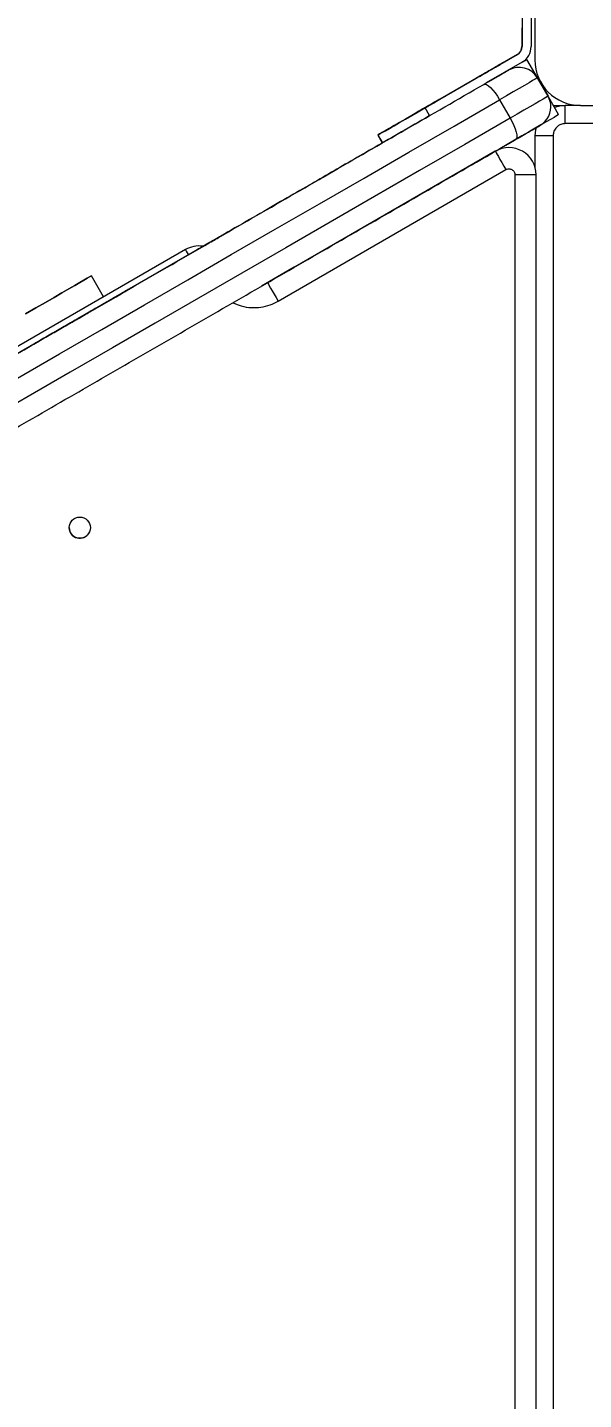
# Model space of a CAD drawing. Header units: millimetres. Extents: x -9110 to 8278, y -6387 to 5914.
# Drawn here: x -3098.6 to -2915.2, y 1377.2 to 1829.7 of the extents above; entities that cross this region are included whole.
import ezdxf

# ---------------------------------------------------------------- set-up
doc = ezdxf.new("R2010")
doc.units = ezdxf.units.MM
for name, color, linetype in [('DIKOM_ОБЪЕКТ', 7, 'Continuous'), ('DIKOM_РАЗМЕР_ЗОНА', 7, 'Continuous'), ('DIKOM_РАЗМЕР_ОБЪЕКТА', 7, 'Continuous')]:
    doc.layers.add(name, color=color, linetype=linetype)
doc.styles.add('style1', font='arial.ttf', dxfattribs={"width": 0.8})
doc.dimstyles.new('1-50', dxfattribs={"dimtxt": 300, "dimasz": 200, "dimexe": 100, "dimexo": 0, "dimgap": 100, "dimtad": 1, "dimtxsty": 'style1', "dimcen": 200, "dimclrd": 7, "dimclre": 7, "dimclrt": 7, "dimadec": 1, "dimazin": 2, "dimtfac": 1, "dimtmove": 0, "dimatfit": 2, "dimfxl": 0, "dimlwd": 25, "dimlwe": 18, "dimarcsym": 0})

# ---------------------------------------------------------------- blocks, each defined once
blk = doc.blocks.new('*D9')
at = {"layer": 'Defpoints', "color": 0, "transparency": 16777216}
for p in [(-2194.75, 3914.39), (-7206.95, -3406.45), (-367.75, -3406.45)]:
    blk.add_point(p, dxfattribs=at)
at = {"layer": 'DIKOM_РАЗМЕР_ОБЪЕКТА', "color": 7, "lineweight": 18, "transparency": 16777216}
for p, q in [((-2194.75, 3914.39), (-7306.95, 3914.39)), ((-367.75, -3406.45), (-7306.95, -3406.45))]:
    blk.add_line(p, q, dxfattribs=at)
at = {"layer": 'DIKOM_РАЗМЕР_ОБЪЕКТА', "color": 7, "lineweight": 25, "transparency": 16777216}
blk.add_line((-7206.95, 3714.39), (-7206.95, -3206.45), dxfattribs=at)
at = {"layer": 'DIKOM_РАЗМЕР_ОБЪЕКТА', "color": 7, "transparency": 16777216}
for points in [[(-7240.28, 3714.39), (-7173.61, 3714.39), (-7206.95, 3914.39)], [(-7240.28, -3206.45), (-7173.61, -3206.45), (-7206.95, -3406.45)]]:
    blk.add_solid(points, dxfattribs=at)
at = {"layer": 'DIKOM_РАЗМЕР_ОБЪЕКТА', "color": 7, "transparency": 16777216, "insert": (-7460.22, 292.26), "char_height": 300, "attachment_point": 5, "rotation": 90, "style": 'style1'}
blk.add_mtext('7300', dxfattribs=at)
blk = doc.blocks.new('*D10')
at = {"layer": 'Defpoints', "color": 0, "transparency": 16777216}
for p in [(-3851.31, 5914.39), (-8660.16, -5406.45), (-497.85, -5406.45)]:
    blk.add_point(p, dxfattribs=at)
at = {"layer": 'DIKOM_РАЗМЕР_ЗОНА', "color": 7, "lineweight": 18, "transparency": 16777216}
for p, q in [((-3851.31, 5914.39), (-8760.16, 5914.39)), ((-497.85, -5406.45), (-8760.16, -5406.45))]:
    blk.add_line(p, q, dxfattribs=at)
at = {"layer": 'DIKOM_РАЗМЕР_ЗОНА', "color": 7, "lineweight": 25, "transparency": 16777216}
blk.add_line((-8660.16, 5714.39), (-8660.16, -5206.45), dxfattribs=at)
at = {"layer": 'DIKOM_РАЗМЕР_ЗОНА', "color": 7, "transparency": 16777216}
for points in [[(-8693.49, 5714.39), (-8626.83, 5714.39), (-8660.16, 5914.39)], [(-8693.49, -5206.45), (-8626.83, -5206.45), (-8660.16, -5406.45)]]:
    blk.add_solid(points, dxfattribs=at)
at = {"layer": 'DIKOM_РАЗМЕР_ЗОНА', "color": 7, "transparency": 16777216, "insert": (-8913.43, 268.46), "char_height": 300, "attachment_point": 5, "rotation": 90, "style": 'style1'}
blk.add_mtext('11300', dxfattribs=at)

msp = doc.modelspace()

# ---------------------------------------------------------------- linework, layer by layer
at = {"layer": 'DIKOM_ОБЪЕКТ', "color": 7, "linetype": 'Continuous', "lineweight": 15}
for p, q in [((-2931.248, 1888.968), (-2931.248, 1818.968)), ((-2935.5, 1858.573), (-2935.5, 1823.395)), ((-2932.5, 1858.573), (-2932.5, 1823.395)), ((-2935.539, 1829.595), (-2935.539, 1823.375)), ((-2935.512, 1829.584), (-2935.512, 1823.39)), ((-2937.012, 1820.792), (-2967.477, 1803.203)), ((-2937, 1820.798), (-2967.465, 1803.209)), ((-2937, 1820.798), (-2967.465, 1803.209)), ((-2937, 1820.797), (-2967.465, 1803.208)), ((-2942.746, 1817.482), (-2937.039, 1820.777)), ((-2937.039, 1820.777), (-2942.462, 1817.646)), ((-2949.288, 1813.704), (-2942.071, 1817.871)), ((-2944.597, 1816.412), (-2949.288, 1813.704)), ((-2947.352, 1814.823), (-2948.813, 1813.979)), ((-2947.123, 1814.955), (-2947.322, 1814.84)), ((-2935.5, 1818.199), (-2947.296, 1811.388)), ((-2942.767, 1817.47), (-2943.333, 1817.143)), ((-2943.333, 1817.143), (-2942.773, 1817.466)), ((-2943.061, 1817.3), (-2943.301, 1817.161)), ((-2943.299, 1817.162), (-2942.85, 1817.422)), ((-2943.033, 1817.315), (-2943.274, 1817.176)), ((-2943.23, 1817.203), (-2942.773, 1817.466)), ((-2943.23, 1817.203), (-2942.812, 1817.444)), ((-2943.23, 1817.203), (-2943.095, 1817.28)), ((-2943.104, 1817.275), (-2942.746, 1817.482)), ((-2942.071, 1817.871), (-2943.033, 1817.315)), ((-2942.098, 1817.856), (-2942.489, 1817.63)), ((-2942.459, 1817.647), (-2942.098, 1817.856)), ((-2942.411, 1817.675), (-2942.184, 1817.806)), ((-2933.927, 1819.112), (-2933.987, 1819.079)), ((-2930.537, 1813.241), (-2933.927, 1819.112)), ((-2950.438, 1813.041), (-2967.504, 1803.188)), ((-2967.504, 1803.188), (-2950.598, 1812.948)), ((-2950.879, 1812.786), (-2950.638, 1812.925)), ((-2950.644, 1812.922), (-2950.879, 1812.786)), ((-2950.852, 1812.801), (-2950.611, 1812.94)), ((-2950.617, 1812.937), (-2950.852, 1812.801)), ((-2950.604, 1812.945), (-2950.638, 1812.925)), ((-2930.422, 1813.048), (-2930.422, 1813.049)), ((-2930.422, 1813.049), (-2926.922, 1806.987)), ((-2926.922, 1806.986), (-2930.422, 1813.048)), ((-2942.916, 1805.834), (-2939.416, 1799.772)), ((-2926.387, 1805.829), (-2926.922, 1806.987)), ((-2926.922, 1806.987), (-2926.922, 1806.986)), ((-2923.427, 1800.926), (-2926.813, 1806.791)), ((-2967.504, 1803.188), (-2967.504, 1803.187)), ((-2967.477, 1803.203), (-2967.477, 1803.203)), ((-2967.465, 1803.209), (-2967.465, 1803.209)), ((-2967.465, 1803.208), (-2967.465, 1803.209)), ((-2965.965, 1800.61), (-2967.465, 1803.208)), ((-2925.984, 1803.486), (-2925.984, 1803.487)), ((-2925.183, 1803.968), (-2921.248, 1803.968)), ((-2921.248, 1797.969), (-2921.248, 1803.968)), ((-2916.248, 1803.968), (-2921.248, 1803.968)), ((-2916.248, 1803.968), (-2846.248, 1803.968)), ((-2839.248, 1797.969), (-2921.248, 1797.969)), ((-2983.092, 1794.188), (-2981.593, 1791.59)), ((-2983.065, 1794.203), (-2981.566, 1791.605)), ((-2983.053, 1794.208), (-2981.554, 1791.61)), ((-2931.248, 1796.405), (-2931.248, 1796.41)), ((-2931.248, 1793.968), (-2931.248, 1783.747)), ((-2925.248, 1793.968), (-2931.248, 1793.968)), ((-2925.248, 1793.968), (-2925.248, 1113.968)), ((-2944.336, 1788.849), (-3019.429, 1745.495)), ((-3015.929, 1739.433), (-2940.836, 1782.787)), ((-2930.836, 1781.055), (-2937.836, 1781.055)), ((-2937.836, 1781.055), (-2937.836, 1078.821)), ((-2930.836, 1092.46), (-2930.836, 1781.055)), ((-3043.188, 1756.026), (-3181.752, 1676.026)), ((-3046.518, 1756.414), (-3178.154, 1680.414)), ((-3073.519, 1740.825), (-3077.521, 1747.756)), ((-3063.107, 1744.526), (-3063.107, 1744.525))]:
    msp.add_line(p, q, dxfattribs=at)
at = {"layer": 'DIKOM_ОБЪЕКТ', "color": 7, "linetype": 'Continuous', "lineweight": 15, "flags": 128}
for points in [[(-2935.346, 1818.295), (-2934.689, 1818.674), (-2934.163, 1818.977), (-2933.987, 1819.079)], [(-2933.927, 1819.112), (-2934.099, 1819.013), (-2934.612, 1818.717), (-2935.337, 1818.298)], [(-2948.106, 1810.921), (-2947.709, 1810.995), (-2947.193, 1810.833), (-2946.577, 1810.441), (-2945.886, 1809.835), (-2945.145, 1809.038), (-2944.384, 1808.08), (-2943.631, 1806.998), (-2942.916, 1805.834)], [(-2930.422, 1813.048), (-2930.599, 1812.946), (-2931.127, 1812.641), (-2931.995, 1812.14), (-2933.185, 1811.453), (-2934.673, 1810.594), (-2936.428, 1809.58), (-2938.415, 1808.433), (-2940.592, 1807.176), (-2942.916, 1805.834)], [(-3101.87, 1714.062), (-3088.042, 1722.046), (-3074.073, 1730.111), (-3059.969, 1738.254), (-3045.734, 1746.472), (-3031.375, 1754.763), (-3016.897, 1763.122), (-3002.306, 1771.546), (-2987.606, 1780.033), (-2972.804, 1788.578), (-2957.906, 1797.18), (-2942.916, 1805.834)], [(-2962.789, 1805.909), (-2962.943, 1805.82), (-2963.393, 1805.56), (-2964.104, 1805.15), (-2965.016, 1804.623), (-2966.057, 1804.022), (-2967.141, 1803.396), (-2968.182, 1802.795), (-2969.094, 1802.269), (-2969.804, 1801.859), (-2970.255, 1801.598), (-2970.41, 1801.509), (-2970.255, 1801.598), (-2969.804, 1801.859), (-2969.094, 1802.269), (-2968.182, 1802.795), (-2967.141, 1803.396), (-2966.057, 1804.022), (-2965.016, 1804.623), (-2964.104, 1805.15), (-2963.393, 1805.56), (-2962.943, 1805.82), (-2962.789, 1805.909)], [(-2962.789, 1805.909), (-2962.943, 1805.82), (-2963.393, 1805.56), (-2964.104, 1805.149), (-2965.016, 1804.623), (-2966.057, 1804.022), (-2967.141, 1803.396), (-2968.182, 1802.795), (-2969.094, 1802.268), (-2969.804, 1801.858), (-2970.255, 1801.598), (-2970.41, 1801.509), (-2970.255, 1801.598), (-2969.804, 1801.858), (-2969.094, 1802.268), (-2968.182, 1802.795), (-2967.141, 1803.396), (-2966.057, 1804.022), (-2965.016, 1804.623), (-2964.104, 1805.149), (-2963.393, 1805.56), (-2962.943, 1805.82), (-2962.789, 1805.909)], [(-2962.789, 1805.908), (-2962.943, 1805.819), (-2963.393, 1805.559), (-2964.104, 1805.149), (-2965.016, 1804.622), (-2966.057, 1804.021), (-2967.141, 1803.395), (-2968.182, 1802.794), (-2969.094, 1802.267), (-2969.804, 1801.857), (-2970.255, 1801.597), (-2970.41, 1801.508), (-2970.255, 1801.597), (-2969.804, 1801.857), (-2969.094, 1802.267), (-2968.182, 1802.794), (-2967.141, 1803.395), (-2966.057, 1804.021), (-2965.016, 1804.622), (-2964.104, 1805.149), (-2963.393, 1805.559), (-2962.943, 1805.819), (-2962.789, 1805.908)], [(-2966.638, 1803.688), (-2965.564, 1804.308), (-2964.578, 1804.877), (-2963.758, 1805.35), (-2963.172, 1805.689), (-2962.866, 1805.865), (-2962.866, 1805.865), (-2963.172, 1805.689), (-2963.758, 1805.35), (-2964.578, 1804.877), (-2965.564, 1804.308), (-2966.638, 1803.688), (-2967.712, 1803.068), (-2968.698, 1802.498), (-2969.518, 1802.025), (-2970.104, 1801.687), (-2970.41, 1801.51), (-2970.41, 1801.51), (-2970.104, 1801.687), (-2969.518, 1802.025), (-2968.698, 1802.498), (-2967.712, 1803.068), (-2966.638, 1803.688)], [(-2966.611, 1803.703), (-2965.537, 1804.323), (-2964.551, 1804.892), (-2963.731, 1805.365), (-2963.145, 1805.704), (-2962.839, 1805.88), (-2962.839, 1805.88), (-2963.145, 1805.704), (-2963.731, 1805.365), (-2964.551, 1804.892), (-2965.537, 1804.323), (-2966.611, 1803.703), (-2967.684, 1803.083), (-2968.671, 1802.513), (-2969.491, 1802.04), (-2970.077, 1801.702), (-2970.383, 1801.525), (-2970.383, 1801.525), (-2970.077, 1801.702), (-2969.491, 1802.04), (-2968.671, 1802.513), (-2967.684, 1803.083), (-2966.611, 1803.703)], [(-2926.922, 1806.986), (-2927.099, 1806.883), (-2927.627, 1806.579), (-2928.495, 1806.078), (-2929.685, 1805.39), (-2931.173, 1804.531), (-2932.928, 1803.518), (-2934.915, 1802.371), (-2937.092, 1801.114), (-2939.416, 1799.772)], [(-2967.504, 1803.188), (-2969.722, 1801.907), (-2971.896, 1800.652), (-2973.98, 1799.449), (-2975.932, 1798.322), (-2977.712, 1797.294), (-2979.285, 1796.386), (-2980.618, 1795.617), (-2981.684, 1795.001), (-2982.461, 1794.552), (-2982.934, 1794.279), (-2983.092, 1794.188), (-2982.934, 1794.279), (-2982.461, 1794.552), (-2981.684, 1795.001), (-2980.618, 1795.617), (-2979.285, 1796.386), (-2977.712, 1797.294), (-2975.932, 1798.322), (-2973.98, 1799.449), (-2971.896, 1800.652), (-2969.722, 1801.907), (-2967.504, 1803.188)], [(-2967.477, 1803.203), (-2969.695, 1801.922), (-2971.869, 1800.667), (-2973.952, 1799.464), (-2975.905, 1798.337), (-2977.685, 1797.309), (-2979.258, 1796.401), (-2980.591, 1795.632), (-2981.657, 1795.016), (-2982.434, 1794.567), (-2982.907, 1794.294), (-2983.065, 1794.203), (-2982.907, 1794.294), (-2982.434, 1794.567), (-2981.657, 1795.016), (-2980.591, 1795.632), (-2979.258, 1796.401), (-2977.685, 1797.309), (-2975.905, 1798.337), (-2973.952, 1799.464), (-2971.869, 1800.667), (-2969.695, 1801.922), (-2967.477, 1803.203)], [(-2967.465, 1803.209), (-2969.683, 1801.928), (-2971.857, 1800.674), (-2973.941, 1799.471), (-2975.893, 1798.344), (-2977.673, 1797.315), (-2979.246, 1796.408), (-2980.579, 1795.638), (-2981.645, 1795.023), (-2982.422, 1794.574), (-2982.895, 1794.301), (-2983.053, 1794.209), (-2982.895, 1794.301), (-2982.422, 1794.574), (-2981.645, 1795.023), (-2980.579, 1795.638), (-2979.246, 1796.408), (-2977.673, 1797.315), (-2975.893, 1798.344), (-2973.941, 1799.471), (-2971.857, 1800.674), (-2969.683, 1801.928), (-2967.465, 1803.209)], [(-2967.465, 1803.209), (-2969.683, 1801.928), (-2971.857, 1800.673), (-2973.941, 1799.47), (-2975.893, 1798.343), (-2977.673, 1797.315), (-2979.246, 1796.407), (-2980.579, 1795.638), (-2981.645, 1795.022), (-2982.422, 1794.573), (-2982.895, 1794.3), (-2983.053, 1794.209), (-2982.895, 1794.3), (-2982.422, 1794.573), (-2981.645, 1795.022), (-2980.579, 1795.638), (-2979.246, 1796.407), (-2977.673, 1797.315), (-2975.893, 1798.343), (-2973.941, 1799.47), (-2971.857, 1800.673), (-2969.683, 1801.928), (-2967.465, 1803.209)], [(-2967.465, 1803.208), (-2969.683, 1801.927), (-2971.857, 1800.673), (-2973.941, 1799.469), (-2975.893, 1798.342), (-2977.673, 1797.315), (-2979.246, 1796.406), (-2980.579, 1795.637), (-2981.645, 1795.021), (-2982.422, 1794.573), (-2982.895, 1794.3), (-2983.053, 1794.208), (-2982.895, 1794.3), (-2982.422, 1794.573), (-2981.645, 1795.022), (-2980.579, 1795.637), (-2979.246, 1796.406), (-2977.673, 1797.315), (-2975.893, 1798.343), (-2973.941, 1799.47), (-2971.857, 1800.673), (-2969.683, 1801.927), (-2967.465, 1803.208)], [(-2921.248, 1803.968), (-2923.199, 1803.776), (-2924.806, 1803.314)], [(-2939.416, 1799.772), (-2954.406, 1791.118), (-2969.304, 1782.516), (-2984.106, 1773.971), (-2998.806, 1765.484), (-3013.397, 1757.059), (-3027.875, 1748.7), (-3042.234, 1740.41), (-3056.469, 1732.192), (-3070.573, 1724.049), (-3084.542, 1715.984), (-3098.37, 1708), (-3112.053, 1700.1)], [(-2952.001, 1784.425), (-2951.847, 1784.513), (-2951.391, 1784.777), (-2950.644, 1785.208), (-2949.627, 1785.795), (-2948.368, 1786.522), (-2946.901, 1787.37), (-2945.265, 1788.314), (-2943.506, 1789.329), (-2941.673, 1790.388), (-2939.813, 1791.461), (-2937.979, 1792.52), (-2936.22, 1793.536), (-2934.585, 1794.48), (-2933.118, 1795.327), (-2931.858, 1796.054), (-2930.841, 1796.641), (-2930.094, 1797.073), (-2929.638, 1797.336), (-2929.485, 1797.425)], [(-2923.427, 1800.926), (-2923.599, 1800.826), (-2924.112, 1800.53), (-2924.956, 1800.043), (-2926.113, 1799.375), (-2927.562, 1798.538), (-2929.273, 1797.551), (-2931.212, 1796.431), (-2933.34, 1795.202), (-2935.616, 1793.888), (-2937.994, 1792.515), (-2940.427, 1791.111), (-2942.866, 1789.703), (-2945.263, 1788.319), (-2947.57, 1786.987), (-2949.741, 1785.733)], [(-2939.416, 1799.772), (-2938.766, 1798.571), (-2938.205, 1797.378), (-2937.757, 1796.24), (-2937.436, 1795.2), (-2937.257, 1794.298), (-2937.226, 1793.569), (-2937.343, 1793.041), (-2937.606, 1792.735)], [(-2930.891, 1796.616), (-2931.056, 1795.919), (-2931.248, 1793.968)], [(-2944.336, 1788.849), (-2944.269, 1788.733), (-2944.07, 1788.388), (-2943.746, 1787.828), (-2943.311, 1787.074), (-2942.78, 1786.155), (-2942.175, 1785.107), (-2941.519, 1783.97), (-2940.836, 1782.787)], [(-3002.149, 1779.724), (-3001.046, 1780.361), (-2996.604, 1782.926)], [(-2949.741, 1785.733), (-2954.871, 1782.771), (-2959.853, 1779.895), (-2964.676, 1777.11), (-2969.332, 1774.423), (-2973.811, 1771.837), (-2978.105, 1769.358), (-2982.205, 1766.99), (-2986.104, 1764.739)], [(-2986.104, 1764.739), (-2990.546, 1762.175), (-2995.227, 1759.472), (-3000.135, 1756.638), (-3005.262, 1753.678), (-3010.596, 1750.599), (-3016.126, 1747.406), (-3021.443, 1744.336)], [(-3046.518, 1756.414), (-3046.45, 1756.297), (-3046.251, 1755.952), (-3045.928, 1755.392), (-3045.518, 1754.681)], [(-3099.226, 1735.224), (-3095.802, 1737.202), (-3092.661, 1739.015), (-3089.807, 1740.662), (-3087.245, 1742.142), (-3084.976, 1743.451), (-3083.005, 1744.59), (-3081.333, 1745.555), (-3079.962, 1746.346), (-3078.895, 1746.963), (-3078.131, 1747.404), (-3077.673, 1747.668), (-3077.521, 1747.756), (-3077.675, 1747.667), (-3078.134, 1747.402), (-3078.899, 1746.961), (-3079.967, 1746.344), (-3081.34, 1745.551), (-3083.013, 1744.585), (-3084.985, 1743.446), (-3087.255, 1742.136), (-3089.819, 1740.656), (-3092.673, 1739.008), (-3095.815, 1737.194), (-3099.241, 1735.216)], [(-3019.429, 1745.495), (-3019.362, 1745.378), (-3019.163, 1745.033), (-3018.84, 1744.473), (-3018.404, 1743.719), (-3017.874, 1742.801), (-3017.269, 1741.753), (-3016.612, 1740.615), (-3015.929, 1739.433)]]:
    msp.add_lwpolyline(points, dxfattribs=at)
at = {"layer": 'DIKOM_ОБЪЕКТ', "color": 7, "linetype": 'Continuous', "lineweight": 15}
msp.add_circle((-3081.336, 1664.72), 3.5, dxfattribs=at)
for centre, radius, start, end in [((-2938.539, 1823.375), 3, 300, 360), ((-2938.539, 1823.375), 3, 300, 360), ((-2938.5, 1823.396), 3, 300, 360), ((-2938.5, 1823.396), 3, 300, 360), ((-2938.5, 1823.396), 3, 300, 360), ((-2938.5, 1823.396), 3, 300, 360), ((-2938.5, 1823.395), 3, 300, 360), ((-2938.5, 1823.395), 3, 300, 360), ((-2938.5, 1823.395), 6, 300, 360), ((-2936.484, 1809.549), 7, 30, 120), ((-2936.484, 1809.548), 7, 30, 120), ((-2916.248, 1818.968), 15, 180, 270), ((-2932.984, 1803.487), 7, 360, 30), ((-2932.984, 1803.486), 7, 360, 30), ((-2932.984, 1803.487), 7, 300, 7.92602), ((-2939.836, 1781.055), 9, 360, 119.99963), ((-2939.836, 1781.055), 9, 360, 119.99963), ((-3042.018, 1748.619), 9, 82.32159, 119.99963), ((-3042.018, 1748.619), 9, 82.32137, 119.99963), ((-3081.336, 1664.72), 3.5, 180, 330.89024)]:
    msp.add_arc(centre, radius, start, end, dxfattribs=at)
for points, knots in [([(-2950.972, 1812.732), (-2950.944, 1812.748), (-2950.875, 1812.788), (-2950.426, 1813.047), (-2949.534, 1813.562), (-2948.167, 1814.351), (-2947.036, 1815.004), (-2946.452, 1815.341)], [0, 0, 0, 0, 0.1102353, 0.2635065, 0.4171103, 0.6988398, 1, 1, 1, 1]), ([(-2944.915, 1816.229), (-2945.206, 1816.061), (-2945.988, 1815.609), (-2947.398, 1814.796), (-2948.965, 1813.89), (-2950.063, 1813.257), (-2950.617, 1812.937)], [0, 0, 0, 0, 0.1215971, 0.3266346, 0.660364, 1, 1, 1, 1]), ([(-2949.659, 1813.49), (-2949.383, 1813.65), (-2948.831, 1813.968), (-2947.847, 1814.536), (-2947.147, 1814.94), (-2946.736, 1815.178)], [0, 0, 0, 0, 0.2923875, 0.5846306, 1, 1, 1, 1]), ([(-2946.161, 1815.51), (-2946.45, 1815.343), (-2947.027, 1815.01), (-2948.067, 1814.409), (-2948.807, 1813.982), (-2949.262, 1813.719)], [0, 0, 0, 0, 0.2775802, 0.555209, 1, 1, 1, 1]), ([(-2948.106, 1810.921), (-2947.559, 1811.237), (-2946.443, 1811.881), (-2944.883, 1812.782), (-2943.443, 1813.613), (-2942.2, 1814.331), (-2941.202, 1814.907), (-2940.495, 1815.315), (-2940.062, 1815.565), (-2940.01, 1815.595), (-2939.985, 1815.61)], [0, 0, 0, 0, 0.1193087, 0.2433638, 0.3708046, 0.4999944, 0.6292043, 0.7566348, 0.8806971, 1, 1, 1, 1]), ([(-2947.813, 1814.556), (-2947.597, 1814.68), (-2947.158, 1814.934), (-2946.441, 1815.348), (-2945.906, 1815.657), (-2945.636, 1815.812)], [0, 0, 0, 0, 0.3234043, 0.6594337, 1, 1, 1, 1]), ([(-2946.736, 1815.178), (-2946.447, 1815.344), (-2945.643, 1815.809), (-2944.483, 1816.478), (-2943.422, 1817.091), (-2942.97, 1817.352), (-2942.823, 1817.437)], [0, 0, 0, 0, 0.2142206, 0.5962389, 0.869183, 1, 1, 1, 1]), ([(-2946.452, 1815.341), (-2946.164, 1815.508), (-2945.294, 1816.01), (-2944.097, 1816.701), (-2943.342, 1817.137), (-2943.077, 1817.29)], [0, 0, 0, 0, 0.2432157, 0.7343671, 1, 1, 1, 1]), ([(-2943.686, 1816.939), (-2943.967, 1816.776), (-2944.512, 1816.462), (-2945.344, 1815.981), (-2945.888, 1815.667), (-2946.161, 1815.51)], [0, 0, 0, 0, 0.34694, 0.6724141, 1, 1, 1, 1]), ([(-2945.636, 1815.812), (-2945.504, 1815.889), (-2945.232, 1816.046), (-2944.792, 1816.3), (-2944.486, 1816.477), (-2944.33, 1816.566)], [0, 0, 0, 0, 0.3203547, 0.6560727, 1, 1, 1, 1]), ([(-2943.033, 1817.315), (-2943.053, 1817.304), (-2943.093, 1817.281), (-2943.433, 1817.085), (-2943.881, 1816.826), (-2944.399, 1816.527), (-2944.758, 1816.32), (-2944.915, 1816.229)], [0, 0, 0, 0, 0.2155321, 0.4270773, 0.6198247, 0.8333782, 1, 1, 1, 1]), ([(-2943.46, 1817.069), (-2943.603, 1816.987), (-2943.862, 1816.836), (-2944.243, 1816.617), (-2944.479, 1816.481), (-2944.597, 1816.412)], [0, 0, 0, 0, 0.3779029, 0.6887783, 1, 1, 1, 1]), ([(-2942.071, 1817.871), (-2942.096, 1817.857), (-2942.141, 1817.83), (-2942.542, 1817.599), (-2943.162, 1817.242), (-2943.851, 1816.843), (-2944.323, 1816.571), (-2944.477, 1816.482)], [0, 0, 0, 0, 0.2305642, 0.4263954, 0.6219643, 0.8764355, 1, 1, 1, 1]), ([(-2944.477, 1816.482), (-2944.205, 1816.639), (-2943.734, 1816.911), (-2943.266, 1817.181), (-2943.057, 1817.302), (-2943.04, 1817.312), (-2943.033, 1817.315)], [0, 0, 0, 0, 0.3432271, 0.5958117, 0.8485099, 1, 1, 1, 1]), ([(-2944.33, 1816.566), (-2944.04, 1816.734), (-2943.457, 1817.071), (-2942.772, 1817.467), (-2942.282, 1817.749), (-2942.09, 1817.86), (-2942.076, 1817.868), (-2942.071, 1817.871)], [0, 0, 0, 0, 0.2334662, 0.4683961, 0.6706389, 0.8958073, 1, 1, 1, 1]), ([(-2942.643, 1817.541), (-2942.788, 1817.457), (-2943.013, 1817.327), (-2943.385, 1817.112), (-2943.585, 1816.997), (-2943.686, 1816.939)], [0, 0, 0, 0, 0.4730404, 0.7352452, 1, 1, 1, 1]), ([(-2943.104, 1817.275), (-2943.11, 1817.272), (-2943.121, 1817.266), (-2943.205, 1817.217), (-2943.324, 1817.148), (-2943.427, 1817.089), (-2943.487, 1817.054)], [0, 0, 0, 0, 0.281864, 0.4915065, 0.7006975, 1, 1, 1, 1]), ([(-2943.077, 1817.29), (-2943.083, 1817.287), (-2943.094, 1817.28), (-2943.178, 1817.232), (-2943.297, 1817.163), (-2943.4, 1817.104), (-2943.46, 1817.069)], [0, 0, 0, 0, 0.2819264, 0.4915567, 0.7006653, 1, 1, 1, 1]), ([(-2943.301, 1817.161), (-2943.271, 1817.179), (-2943.209, 1817.214), (-2943.13, 1817.261), (-2943.113, 1817.27), (-2943.104, 1817.275)], [0, 0, 0, 0, 0.3279108, 0.6593541, 1, 1, 1, 1]), ([(-2943.274, 1817.176), (-2943.244, 1817.194), (-2943.182, 1817.229), (-2943.103, 1817.276), (-2943.085, 1817.285), (-2943.077, 1817.29)], [0, 0, 0, 0, 0.3279182, 0.6593765, 1, 1, 1, 1]), ([(-2942.773, 1817.466), (-2942.887, 1817.401), (-2943.019, 1817.325), (-2943.204, 1817.218), (-2943.23, 1817.203)], [0, 0, 0, 0, 0.859739, 1, 1, 1, 1]), ([(-2942.991, 1817.34), (-2943.034, 1817.316), (-2943.106, 1817.274), (-2943.194, 1817.223), (-2943.23, 1817.203)], [0, 0, 0, 0, 0.5904407, 1, 1, 1, 1]), ([(-2943.061, 1817.3), (-2943.067, 1817.297), (-2943.074, 1817.293), (-2943.209, 1817.215), (-2943.23, 1817.203)], [0, 0, 0, 0, 0.8453311, 1, 1, 1, 1]), ([(-2943.077, 1817.29), (-2942.856, 1817.418), (-2942.471, 1817.64), (-2942.124, 1817.84), (-2942.088, 1817.861), (-2942.071, 1817.871)], [0, 0, 0, 0, 0.4209654, 0.7323503, 1, 1, 1, 1]), ([(-2942.823, 1817.437), (-2942.77, 1817.467), (-2942.635, 1817.545), (-2942.467, 1817.642), (-2942.443, 1817.656), (-2942.432, 1817.662)], [0, 0, 0, 0, 0.24871, 0.6334988, 1, 1, 1, 1]), ([(-2942.432, 1817.662), (-2942.436, 1817.66), (-2942.445, 1817.655), (-2942.526, 1817.608), (-2942.615, 1817.557), (-2942.643, 1817.541)], [0, 0, 0, 0, 0.3277252, 0.7874535, 1, 1, 1, 1]), ([(-2942.098, 1817.856), (-2942.106, 1817.851), (-2942.127, 1817.839), (-2942.291, 1817.745), (-2942.458, 1817.648), (-2942.51, 1817.618)], [0, 0, 0, 0, 0.2854007, 0.7789403, 1, 1, 1, 1]), ([(-2942.071, 1817.871), (-2942.079, 1817.866), (-2942.099, 1817.854), (-2942.264, 1817.759), (-2942.431, 1817.663), (-2942.483, 1817.633)], [0, 0, 0, 0, 0.2853903, 0.7789783, 1, 1, 1, 1]), ([(-2942.098, 1817.856), (-2942.113, 1817.847), (-2942.134, 1817.835), (-2942.361, 1817.704), (-2942.433, 1817.663)], [0, 0, 0, 0, 0.6876941, 1, 1, 1, 1]), ([(-2942.399, 1817.682), (-2942.386, 1817.69), (-2942.209, 1817.792), (-2942.164, 1817.818), (-2942.122, 1817.842)], [0, 0, 0, 0, 0.069123, 1, 1, 1, 1]), ([(-3274.152, 1622.678), (-3267.548, 1626.491), (-3254.331, 1634.121), (-3233.722, 1646.02), (-3212.538, 1658.251), (-3190.742, 1670.835), (-3168.386, 1683.742), (-3145.501, 1696.955), (-3122.124, 1710.451), (-3098.296, 1724.209), (-3074.058, 1738.202), (-3049.451, 1752.41), (-3024.518, 1766.805), (-2999.302, 1781.363), (-2973.855, 1796.055), (-2956.685, 1805.968), (-2948.106, 1810.921)], [0, 0, 0, 0, 0.0709968, 0.1420911, 0.2134507, 0.2849465, 0.3565532, 0.4282634, 0.4999998, 0.5717349, 0.6434462, 0.7150521, 0.786548, 0.8579078, 0.9290022, 1, 1, 1, 1]), ([(-2950.612, 1812.941), (-2950.684, 1812.899), (-2950.907, 1812.77), (-2950.985, 1812.725), (-2950.997, 1812.718), (-2950.999, 1812.717)], [0, 0, 0, 0, 0.279298, 0.862729, 1, 1, 1, 1]), ([(-2950.999, 1812.717), (-2950.977, 1812.73), (-2950.937, 1812.753), (-2950.712, 1812.883), (-2950.612, 1812.941)], [0, 0, 0, 0, 0.5535588, 1, 1, 1, 1]), ([(-2950.611, 1812.94), (-2950.673, 1812.904), (-2950.886, 1812.782), (-2950.958, 1812.74), (-2950.97, 1812.733), (-2950.972, 1812.732)], [0, 0, 0, 0, 0.2513052, 0.8573785, 1, 1, 1, 1]), ([(-2949.288, 1813.704), (-2949.527, 1813.566), (-2949.84, 1813.386), (-2950.211, 1813.171), (-2950.369, 1813.08), (-2950.482, 1813.015), (-2950.612, 1812.94), (-2950.612, 1812.94), (-2950.611, 1812.94)], [0, 0, 0, 0, 0.3422041, 0.4490021, 0.5230553, 0.5966693, 0.6841936, 1, 1, 1, 1]), ([(-2949.262, 1813.719), (-2949.548, 1813.554), (-2949.993, 1813.297), (-2950.394, 1813.066), (-2950.582, 1812.957), (-2950.603, 1812.945), (-2950.611, 1812.94)], [0, 0, 0, 0, 0.4461906, 0.6946661, 0.8691959, 1, 1, 1, 1]), ([(-2950.611, 1812.94), (-2950.605, 1812.944), (-2950.596, 1812.949), (-2950.529, 1812.988), (-2950.423, 1813.048), (-2950.261, 1813.143), (-2949.872, 1813.367), (-2949.545, 1813.555), (-2949.288, 1813.704)], [0, 0, 0, 0, 0.25703, 0.3520434, 0.4487603, 0.5326996, 0.6316086, 1, 1, 1, 1]), ([(-2950.611, 1812.94), (-2950.596, 1812.949), (-2950.567, 1812.966), (-2950.314, 1813.112), (-2949.996, 1813.295), (-2949.755, 1813.435), (-2949.659, 1813.49)], [0, 0, 0, 0, 0.2530622, 0.4833789, 0.7947529, 1, 1, 1, 1]), ([(-2949.192, 1813.759), (-2949.314, 1813.689), (-2949.55, 1813.553), (-2949.795, 1813.412), (-2949.893, 1813.355), (-2949.891, 1813.356), (-2949.89, 1813.357)], [0, 0, 0, 0, 0.2054476, 0.3985096, 0.6356045, 1, 1, 1, 1]), ([(-2949.89, 1813.357), (-2949.691, 1813.472), (-2949.293, 1813.701), (-2948.594, 1814.105), (-2948.1, 1814.39), (-2947.813, 1814.556)], [0, 0, 0, 0, 0.2950317, 0.5900562, 1, 1, 1, 1]), ([(-2966.066, 1800.553), (-2966.096, 1800.536), (-2969.334, 1798.665), (-2975.358, 1795.189), (-2984.002, 1790.198), (-2992.035, 1785.56), (-2996.851, 1782.779), (-2999.254, 1781.392)], [0, 0, 0, 0, 0.0023165, 0.2523493, 0.5023765, 0.7516584, 1, 1, 1, 1]), ([(-2937.606, 1792.735), (-2937.059, 1793.05), (-2935.943, 1793.694), (-2934.383, 1794.595), (-2932.944, 1795.426), (-2931.7, 1796.145), (-2930.702, 1796.721), (-2929.994, 1797.129), (-2929.563, 1797.379), (-2929.51, 1797.409), (-2929.485, 1797.424)], [0, 0, 0, 0, 0.1193084, 0.2433667, 0.3708027, 0.4999922, 0.6292018, 0.756648, 0.8806974, 1, 1, 1, 1]), ([(-2921.248, 1797.969), (-2921.751, 1797.915), (-2922.525, 1797.833), (-2923.456, 1797.334), (-2924.097, 1796.818), (-2924.614, 1796.177), (-2925.112, 1795.246), (-2925.194, 1794.472), (-2925.248, 1793.968)], [0, 0, 0, 0, 0.2394011, 0.3683426, 0.4999615, 0.6316339, 0.7605241, 1, 1, 1, 1]), ([(-3263.652, 1604.491), (-3257.048, 1608.304), (-3243.831, 1615.935), (-3223.222, 1627.834), (-3202.038, 1640.064), (-3180.242, 1652.648), (-3157.886, 1665.556), (-3135.001, 1678.768), (-3111.624, 1692.265), (-3087.796, 1706.022), (-3063.558, 1720.016), (-3038.951, 1734.223), (-3014.018, 1748.618), (-2988.802, 1763.176), (-2963.355, 1777.869), (-2946.185, 1787.782), (-2937.606, 1792.735)], [0, 0, 0, 0, 0.070997, 0.1420913, 0.2134507, 0.2849466, 0.3565532, 0.4282636, 0.4999998, 0.5717349, 0.6434465, 0.7150521, 0.786548, 0.8579078, 0.9290022, 1, 1, 1, 1]), ([(-2940.836, 1782.787), (-2940.681, 1782.862), (-2940.366, 1783.014), (-2939.835, 1783.077), (-2939.309, 1783.009), (-2938.825, 1782.806), (-2938.407, 1782.488), (-2938.085, 1782.067), (-2937.875, 1781.576), (-2937.849, 1781.227), (-2937.836, 1781.055)], [0, 0, 0, 0, 0.1229214, 0.2500712, 0.377221, 0.500037, 0.6228871, 0.7500242, 0.8771793, 1, 1, 1, 1]), ([(-2999.254, 1781.392), (-3001.725, 1779.966), (-3006.695, 1777.096), (-3015.046, 1772.274), (-3024.101, 1767.047), (-3032.709, 1762.077), (-3038.496, 1758.735), (-3040.828, 1757.389)], [0, 0, 0, 0, 0.2095321, 0.4214984, 0.6357375, 0.8532218, 1, 1, 1, 1]), ([(-3031.93, 1762.526), (-3031.966, 1762.505), (-3032.042, 1762.462), (-3032.668, 1762.1), (-3033.707, 1761.5), (-3035.171, 1760.655), (-3036.971, 1759.616), (-3038.989, 1758.451), (-3041.087, 1757.239), (-3042.502, 1756.423), (-3043.188, 1756.026)], [0, 0, 0, 0, 0.1165149, 0.2400067, 0.3686384, 0.4999999, 0.6313553, 0.7599832, 0.8834877, 1, 1, 1, 1]), ([(-3040.597, 1757.523), (-3040.073, 1757.825), (-3038.813, 1758.552), (-3036.973, 1759.614), (-3035.171, 1760.655), (-3033.707, 1761.501), (-3032.668, 1762.1), (-3032.042, 1762.462), (-3031.966, 1762.505), (-3031.93, 1762.526)], [0, 0, 0, 0, 0.1074528, 0.258517, 0.4127846, 0.5670636, 0.7181293, 0.8631616, 1, 1, 1, 1]), ([(-3063.107, 1744.525), (-3063.146, 1744.502), (-3063.225, 1744.457), (-3063.881, 1744.078), (-3064.952, 1743.46), (-3066.523, 1742.553), (-3068.564, 1741.375), (-3071.099, 1739.911), (-3074.085, 1738.188), (-3077.502, 1736.214), (-3081.294, 1734.025), (-3085.385, 1731.662), (-3089.724, 1729.158), (-3094.691, 1726.29), (-3100.279, 1723.064), (-3106.388, 1719.537), (-3111.97, 1716.314), (-3116.987, 1713.418), (-3121.554, 1710.78), (-3126.132, 1708.138), (-3130.732, 1705.482), (-3135.216, 1702.893), (-3139.555, 1700.388), (-3143.646, 1698.026), (-3147.437, 1695.837), (-3150.856, 1693.863), (-3153.842, 1692.14), (-3156.376, 1690.676), (-3158.64, 1689.369), (-3160.434, 1688.333), (-3161.619, 1687.649), (-3161.763, 1687.566), (-3161.834, 1687.525)], [0, 0, 0, 0, 0.0291256, 0.0582525, 0.0891264, 0.1200027, 0.1521633, 0.1843259, 0.2170845, 0.2500172, 0.2829512, 0.3157088, 0.3478705, 0.3800334, 0.4211698, 0.4611868, 0.5000007, 0.5291259, 0.5582521, 0.5891262, 0.6200024, 0.652162, 0.6843249, 0.7170839, 0.7500171, 0.7829509, 0.8157095, 0.8478698, 0.8800328, 0.9211708, 0.9611873, 1, 1, 1, 1]), ([(-3112.168, 1716.201), (-3110.763, 1717.012), (-3107.853, 1718.691), (-3103.386, 1721.271), (-3098.808, 1723.914), (-3094.209, 1726.569), (-3089.724, 1729.159), (-3085.386, 1731.663), (-3081.294, 1734.026), (-3077.503, 1736.214), (-3074.085, 1738.188), (-3071.099, 1739.912), (-3068.564, 1741.375), (-3066.301, 1742.682), (-3064.507, 1743.718), (-3063.321, 1744.402), (-3063.177, 1744.485), (-3063.107, 1744.526)], [0, 0, 0, 0, 0.0545519, 0.1130344, 0.1750249, 0.2370198, 0.3015916, 0.3661739, 0.4319453, 0.4980729, 0.5641969, 0.6299702, 0.6945439, 0.7591218, 0.841722, 0.9220688, 1, 1, 1, 1]), ([(-3030.854, 1738.898), (-3029.939, 1738.504), (-3028.011, 1737.675), (-3024.839, 1737.211), (-3021.623, 1737.355), (-3018.595, 1738.078), (-3016.8, 1738.99), (-3015.929, 1739.433)], [0, 0, 0, 0, 0.1919073, 0.4042177, 0.6121127, 0.8116804, 1, 1, 1, 1])]:
    msp.add_open_spline(points, degree=3, knots=knots, dxfattribs=at)

# ---------------------------------------------------------------- dimensions: what is measured, and where the dimension line sits
at = {"layer": 'DIKOM_РАЗМЕР_ЗОНА'}
dim = msp.add_linear_dim(base=(-8660.16, -5406.454), p1=(-3851.314, 5914.391), p2=(-497.849, -5406.454), angle=90, text='11300', dimstyle='1-50', dxfattribs=at)
dim.commit()
dim.dimension.update_dxf_attribs({"geometry": '*D10', "text_midpoint": (-8660.16, 268.455), "dimtype": 160})
at = {"layer": 'DIKOM_РАЗМЕР_ОБЪЕКТА'}
dim = msp.add_linear_dim(base=(-7206.946, -3406.454), p1=(-2194.748, 3914.391), p2=(-367.748, -3406.454), angle=90, text='7300', dimstyle='1-50', dxfattribs=at)
dim.commit()
dim.dimension.update_dxf_attribs({"geometry": '*D9', "text_midpoint": (-7206.946, 292.262), "dimtype": 160})

doc.saveas('drawing.dxf')
